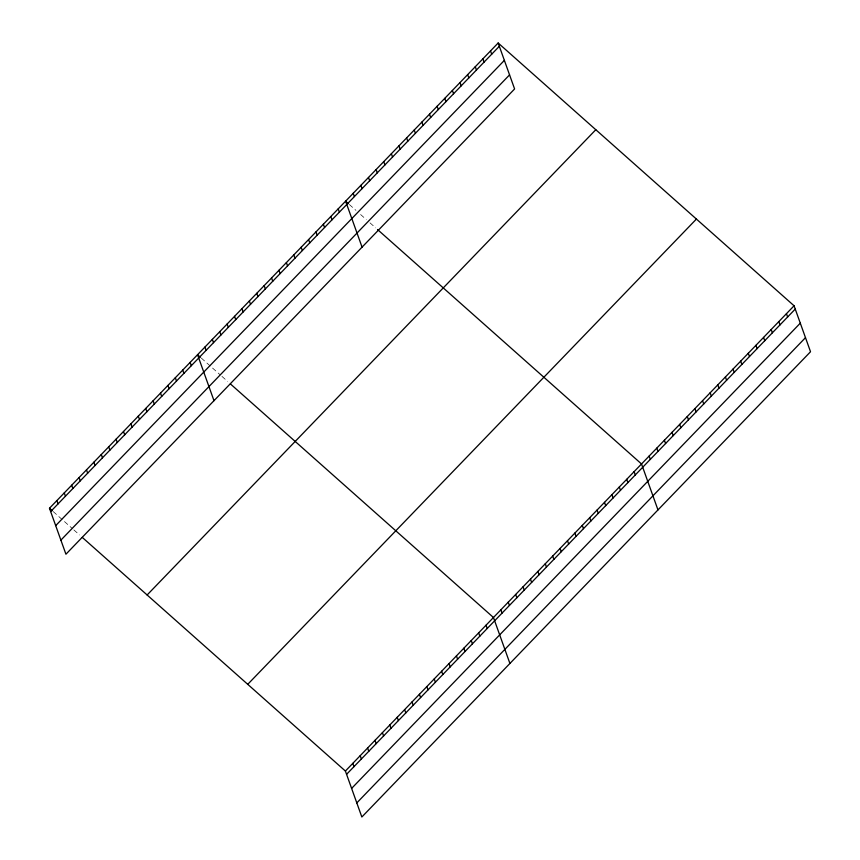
<?xml version="1.0" encoding="UTF-8"?>
<svg xmlns="http://www.w3.org/2000/svg" width="860" height="860" viewBox="0 0 860 860"><rect width="100%" height="100%" fill="white"/><g stroke="black" fill="none" stroke-linecap="round" stroke-linejoin="round"><path stroke-width="0.64" stroke-dasharray="4.3 3.22" d="M349.353 204.529L355.933 210.356M360.619 214.527L366.263 219.536M370.015 222.869L375.648 227.868M201.294 358.061L210.678 366.403M212.56 368.069L220.074 374.734M221.955 376.4L227.588 381.41M53.223 511.592L62.619 519.934M64.5 521.601L72.004 528.276M73.885 529.943L79.518 534.942"/><path stroke-width="1.29" d="M498.155 43L514.602 88.956L65.93 554.216L49.471 508.26L498.155 43L794.07 305.784L810.529 351.74L361.845 817L345.397 771.044L82.334 537.446M50.654 511.549L499.327 46.29M55.696 525.632L504.368 60.372M60.888 540.134L509.561 74.874M147.125 594.98L595.808 129.72M247.744 684.323L696.417 219.064M345.397 771.044L794.07 305.784M346.569 774.333L795.253 309.073M351.611 788.416L800.294 323.156M356.803 802.917L805.487 337.658M348.418 203.691L345.602 201.186L362.06 247.142M377.529 229.534L641.528 463.97L657.975 509.926M200.358 357.223L197.542 354.728L213.989 400.685M230.405 383.915L493.457 617.512L509.915 663.468M49.471 508.26L52.288 510.765M786.448 313.696L787.62 316.985M778.816 321.597L779.999 324.887M771.194 329.509L772.366 332.798M763.562 337.421L764.744 340.71M755.94 345.333L757.112 348.623M748.308 353.245L749.49 356.524M740.686 361.146L741.857 364.436M733.053 369.058L734.225 372.348M725.421 376.97L726.603 380.26M717.799 384.882L718.971 388.161M710.166 392.784L711.349 396.073M702.545 400.695L703.716 403.985M694.912 408.608L696.095 411.897M687.29 416.519L688.462 419.798M679.658 424.421L680.841 427.71M672.036 432.333L673.208 435.622M664.404 440.245L665.586 443.534M656.782 448.157L657.954 451.435M649.149 456.058L650.332 459.347M490.522 50.912L491.705 54.202M634.121 471.645L635.293 474.935M482.901 58.824L484.072 62.103M626.714 479.321L627.897 482.611M475.268 66.725L476.451 70.015M619.308 487.007L620.49 490.286M467.646 74.637L468.818 77.927M611.912 494.683L613.083 497.972M460.014 82.549L461.186 85.839M604.505 502.358L605.687 505.648M452.381 90.461L453.564 93.74M597.098 510.034L598.28 513.323M444.76 98.362L445.931 101.652M589.702 517.709L590.874 520.999M437.127 106.274L438.31 109.564M582.295 525.385L583.478 528.674M429.505 114.186L430.677 117.476M574.888 533.06L576.071 536.35M421.873 122.098L423.055 125.377M567.492 540.736L568.664 544.025M414.251 130L415.423 133.289M560.086 548.422L561.268 551.701M406.619 137.912L407.801 141.201M552.679 556.097L553.861 559.376M398.997 145.824L400.169 149.113M545.283 563.773L546.455 567.062M391.364 153.736L392.547 157.014M537.876 571.448L539.059 574.738M383.743 161.637L384.914 164.926M530.469 579.124L531.652 582.413M376.11 169.549L377.293 172.838M523.073 586.799L524.245 590.089M368.488 177.461L369.66 180.75M515.667 594.475L516.849 597.764M360.856 185.373L362.028 188.662M508.26 602.15L509.442 605.44M353.223 193.274L354.406 196.564M500.864 609.837L502.036 613.115M338.195 208.862L339.377 212.151M486.05 625.188L487.233 628.477M330.799 216.548L331.971 219.827M478.654 632.863L479.826 636.153M323.392 224.224L324.564 227.502M471.248 640.539L472.43 643.828M315.986 231.899L317.168 235.189M463.841 648.214L465.023 651.504M308.589 239.575L309.761 242.864M456.445 655.89L457.617 659.179M301.183 247.25L302.354 250.54M449.038 663.565L450.221 666.855M293.776 254.925L294.958 258.215M441.631 671.251L442.814 674.53M286.38 262.601L287.552 265.89M434.236 678.927L435.407 682.206M278.973 270.276L280.145 273.566M426.829 686.603L428.011 689.892M271.567 277.952L272.749 281.241M419.422 694.278L420.604 697.567M264.171 285.638L265.342 288.917M412.026 701.953L413.198 705.243M256.764 293.314L257.935 296.603M404.619 709.629L405.802 712.918M249.357 300.989L250.54 304.279M397.212 717.304L398.395 720.594M241.961 308.665L243.133 311.954M389.816 724.98L390.988 728.269M234.554 316.34L235.726 319.63M382.41 732.666L383.592 735.945M227.148 324.016L228.33 327.305M375.003 740.342L376.185 743.62M219.751 331.691L220.923 334.981M367.607 748.017L368.779 751.307M212.345 339.367L213.517 342.656M360.2 755.693L361.383 758.982M204.938 347.053L206.12 350.332M352.793 763.368L353.976 766.658M190.135 362.404L191.307 365.693M182.728 370.079L183.911 373.369M175.322 377.755L176.504 381.044M167.926 385.43L169.097 388.72M160.519 393.106L161.701 396.395M153.112 400.781L154.295 404.071M145.716 408.468L146.888 411.746M138.309 416.143L139.492 419.422M130.903 423.819L132.085 427.108M123.507 431.494L124.678 434.784M116.1 439.17L117.282 442.459M108.693 446.845L109.876 450.135M101.297 454.521L102.469 457.81M93.891 462.196L95.073 465.486M86.484 469.882L87.666 473.161M79.088 477.558L80.259 480.837M71.681 485.233L72.864 488.523M64.274 492.909L65.457 496.198M56.878 500.584L58.05 503.874"/></g></svg>
